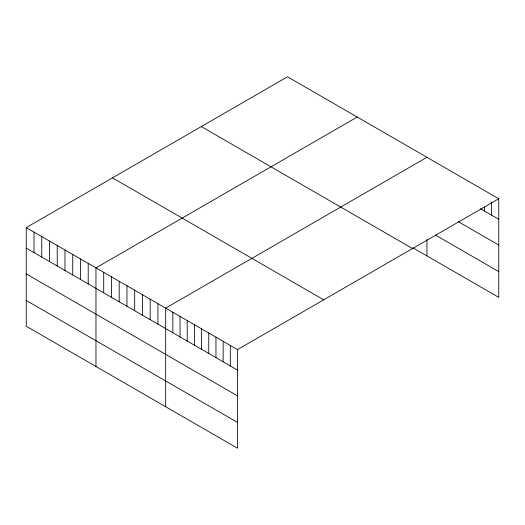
<?xml version="1.0" encoding="UTF-8"?>
<svg xmlns="http://www.w3.org/2000/svg" width="525" height="525" viewBox="0 0 525 525"><rect width="100%" height="100%" fill="white"/><g stroke="black" fill="none" stroke-linecap="round" stroke-linejoin="round"><path stroke-width="0.79" d="M26.25 227.627L237.497 349.591L237.497 448.206L26.25 326.242L26.25 227.627L287.503 76.794L498.75 198.758L498.75 297.373L412.84 247.774M357.217 117.042L95.963 267.875L95.963 366.489M426.923 157.29L165.677 308.123L165.677 406.737M237.497 349.591L498.75 198.758M480.467 208.701L498.75 219.253M458.266 221.662L498.75 245.031M435.415 235.029L498.75 271.596M201.292 126.571L412.538 248.535M112.462 177.85L323.708 299.814M26.25 248.122L237.497 370.086M26.25 273.899L237.497 395.863M26.25 300.464L237.497 422.428M491.571 201.994L491.571 215.106M484.385 206.863L484.385 210.958M426.923 239.498L426.923 255.905M230.317 345.443L230.317 365.938M223.132 341.296L223.132 361.791M215.952 337.148L215.952 357.643M208.766 333.007L208.766 353.496M201.587 328.86L201.587 349.355M194.401 324.713L194.401 345.207M187.222 320.565L187.222 341.06M180.042 316.418L180.042 336.912M172.856 312.27L172.856 332.765M157.927 303.653L157.927 324.148M150.183 299.178L150.183 319.673M142.439 294.709L142.439 315.203M134.689 290.233L134.689 310.728M126.945 285.764L126.945 306.259M119.201 281.295L119.201 301.783M111.451 276.819L111.451 297.314M103.707 272.35L103.707 292.845M88.213 263.406L88.213 283.9M80.469 258.93L80.469 279.425M72.726 254.461L72.726 274.956M64.982 249.985L64.982 270.48M57.232 245.516L57.232 266.011M49.488 241.041L49.488 261.535M41.744 236.572L41.744 257.066M33.994 232.102L33.994 252.597"/></g></svg>
